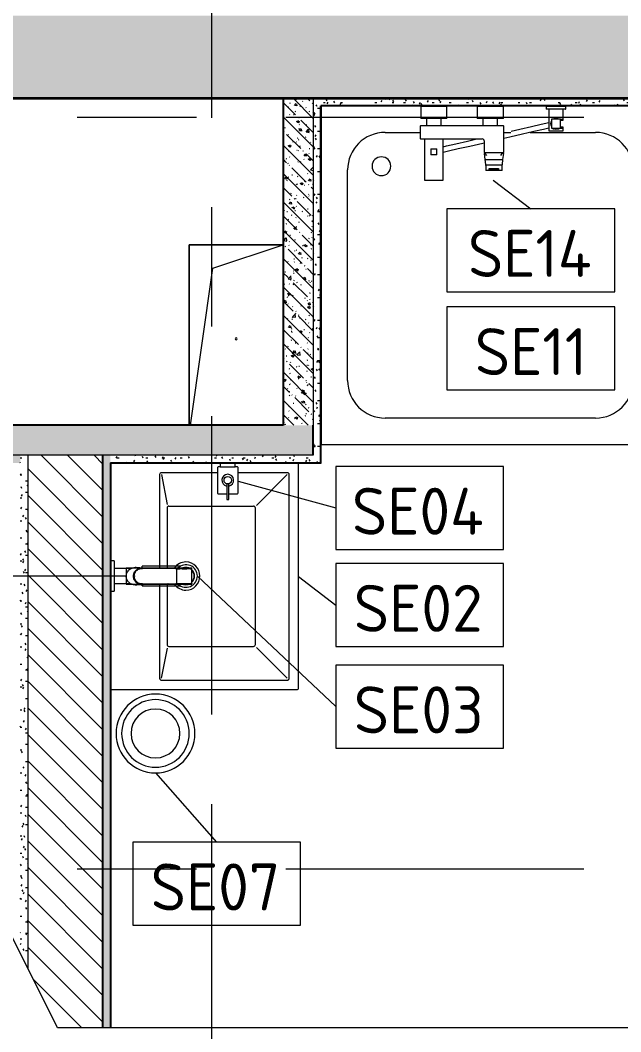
# Model space of a CAD drawing. Header units: millimetres. Extents: x 11693 to 241752, y -8553 to 29926.
# Drawn here: x 222242 to 223841, y 14566 to 17257 of the extents above; entities that cross this region are included whole.
import ezdxf

# ---------------------------------------------------------------- set-up
doc = ezdxf.new("R2010")
doc.units = ezdxf.units.MM
doc.linetypes.add('Осевая', pattern=[1587.5, 317.5, -238.125, 793.75, -238.125])
for name, color, linetype, lineweight, true_color in [('0-1', 7, 'Continuous', 9, 0x4994b4), ('A-GENM-1', 7, 'Continuous', 9, 0x4994b4), ('A-WALL-1', 7, 'Continuous', 25, 0x3c3c3c), ('A-WALL-3', 7, 'Continuous', 35, 0x3c3c3c), ('A-WALL-FNSH-1', 7, 'Continuous', 15, 0x3c3c3c), ('P-SANR-FIXT-1', 7, 'Continuous', 15, 0x4994b4)]:
    doc.layers.add(name, color=color, linetype=linetype, lineweight=lineweight, true_color=true_color)
for name, color, linetype, lineweight in [('A-DETL-GENF', 7, 'Continuous', 9), ('A-GENM', 7, 'Continuous', 9), ('A-WALL-2', 7, 'Continuous', 9), ('I-WALL', 7, 'Continuous', 9), ('P-SANR-FIXT-IDEN', 7, 'Continuous', 9), ('Оси', 7, 'Continuous', 9), ('Оси-2', 7, 'Осевая', 9)]:
    doc.layers.add(name, color=color, linetype=linetype, lineweight=lineweight)
doc.styles.add('GOST Common_1', font='GOST_Common.ttf', dxfattribs={"height": 125})
pattern_1 = [(135, (133392.07, 0), (-37.717076, -37.717076), [53.34, -8.89, 1.778, -8.89]), (135, (133392.07, 37.694), (-37.717076, -37.717076), []), (50, (133392.07, 0), (63.763904, -5.57885), [6.667, -73.342]), (355, (133392.07, 0), (-12.334876, 66.869514), [5.334, -58.674]), (100.451, (133397.385, -0.465), (51.43036, 61.29098), [5.667, -62.332]), (46.184, (133392.07, 17.78), (94.87722, -14.714836), [10.001, -110.014]), (96.636, (133399.98, 16.55), (83.091155, 86.599305), [8.5, -93.497]), (351.184, (133392.07, 17.78), (83.09204, 86.59928), [8.001, -88.011]), (21, (133400.96, 13.335), (53.064487, -35.792726), [6.667, -73.342]), (326, (133400.96, 13.335), (21.63066, 64.46546), [5.334, -58.674]), (71.451, (133405.38, 10.35), (74.69646, 28.672367), [5.667, -62.332]), (37.5, (133392.07, 0), (1.080413, 29.594271), [1.676, -56.286, 1.676, -57.887, -58.896]), (37.5, (133392.07, 0), (1.080413, 29.594271), [-117.526, 1.676, -57.22]), (7.5, (133392.07, 0), (23.386368, 35.063507), [1.676, -32.283, 1.676, -54.953, -22.447]), (7.5, (133392.07, 0), (23.386368, 35.063507), [-90.589, 1.676, -20.771]), (327.5, (133372.246, 0), (47.456567, -2.0054684), [1.676, -20.549, 1.676, -67.666, -92.011]), (327.5, (133372.246, 0), (47.456567, -2.0054684), [-91.567, 1.676, -90.335]), (317.5, (133363.356, 0), (51.844948, 8.89904), [1.676, -27.216, 1.676, -44.374, -65.341]), (317.5, (133363.356, 0), (51.844948, 8.89904), [-74.943, 1.676, -63.665])]
pattern_2 = [(0, (133392.07, 0), (60.96, 15.24), [5.029, -40.691, 5.029, -40.691, -243.84]), (0, (133392.07, 0), (60.96, 15.24), [-91.44, 5.029, -86.411, 5.029, -40.691, -106.68]), (0, (133392.07, 0), (60.96, 15.24), [-228.6, 5.029, -25.451, 5.029, -71.171]), (120, (133414.93, 7.62), (-43.6782272, 45.1729086), [5.029, -40.691, 5.029, -40.691, -243.84]), (120, (133414.93, 7.62), (-43.6782272, 45.1729086), [-91.44, 5.029, -86.411, 5.029, -40.691, -106.68]), (120, (133414.93, 7.62), (-43.6782272, 45.1729086), [-228.6, 5.029, -25.451, 5.029, -71.171]), (240, (133422.55, 38.1), (-17.2817728, -60.4129086), [5.029, -40.691, 5.029, -40.691, -243.84]), (240, (133422.55, 38.1), (-17.2817728, -60.4129086), [-91.44, 5.029, -86.411, 5.029, -40.691, -106.68]), (240, (133422.55, 38.1), (-17.2817728, -60.4129086), [-228.6, 5.029, -25.451, 5.029, -71.171])]

# ---------------------------------------------------------------- blocks, each defined once
blk = doc.blocks.new('SND_Aquanet_Душевой поддон_HX108_Квадратный_С опорами_Сантехкомплект__$ - 900х900-V296-Фрагмент 2_7')
at = {"layer": 'P-SANR-FIXT-1'}
for p, q in [((450, 450), (-450, 450)), ((-450, 450), (-450, -450)), ((450, -450), (450, 450)), ((-280, 380), (-186.6, 380)), ((35.4, 380), (54.5, 380)), ((105.6, 380), (280, 380)), ((-380, -280), (-380, 280)), ((380, 280), (380, -280)), ((280, -380), (-280, -380)), ((-450, -450), (450, -450))]:
    blk.add_line(p, q, dxfattribs=at)
for centre, radius, start, end in [((-280, 280), 100, 90, 180), ((280, 280), 100, 0, 90), ((-290, 290), 25, 90, 270), ((-290, 290), 25, 270, 90), ((-280, -280), 100, 180, 270), ((280, -280), 100, 270, 0)]:
    blk.add_arc(centre, radius, start, end, dxfattribs=at)
blk = doc.blocks.new('GM_Отверстие прямоугольное _в плите_ - Отверстие-V298-Фрагмент 2_7')
at = {"layer": 'A-GENM'}
for p, q in [((-125, -230), (-125, 250)), ((-125, 250), (125, 250)), ((125, 250), (-125, 250)), ((-125, 250), (-125, -230)), ((-62.5, 187.5), (125, 250)), ((-122.1, -230), (-62.5, 187.5))]:
    blk.add_line(p, q, dxfattribs=at)
for start, end in [(360, 180), (180, 360)]:
    blk.add_arc((0, 0), 2.5, start, end, dxfattribs=at)
blk = doc.blocks.new('мусорная корзина - Round_ Metal-30590745-Фрагмент 2_7')
at = {"layer": 'P-SANR-FIXT-1'}
for radius, start, end in [(105, 0, 180), (90, 360, 180), (65, 0, 180), (105, 180, 360), (90, 180, 360), (65, 180, 360)]:
    blk.add_arc((0, 0), radius, start, end, dxfattribs=at)
blk = doc.blocks.new('сифон - Для раковины-V302-Фрагмент 2_7')
at = {"layer": 'P-SANR-FIXT-1'}
for p, q in [((200, 40), (191.1, 40)), ((191.1, -40), (191.1, 40)), ((200, 40), (200, -40)), ((116.7, 26), (15, 26)), ((116.7, 26), (116.7, 22.5)), ((127.1, 20), (126.2, 20)), ((191.1, 20), (147.8, 20)), ((15, -26), (116.7, -26)), ((116.7, -21.3), (116.7, -26)), ((122.2, -20), (122.9, -20)), ((145.8, -20), (191.1, -20)), ((191.1, -40), (200, -40))]:
    blk.add_line(p, q, dxfattribs=at)
for radius, start, end in [(30, 46.0777, 180), (30, 180, 316.8879), (22.5, 134.338, 180), (22.5, 180, 225.6913), (21.5, 136.6301, 180), (21.5, 180, 223.4006), (22.5, 100.3246, 111.0164), (21.5, 101.7897, 108), (21.5, 81.6166, 90.6528), (21.5, 72, 75.9978), (22.5, 67.2152, 71.5917), (30, 42.9598, 45), (22.5, 244.2771, 292.5042), (21.5, 247.6878, 288), (21.5, 289.2478, 293.8296), (22.5, 293.3521, 297.2506), (30, 317.2925, 319.7584)]:
    blk.add_arc((0, 0), radius, start, end, dxfattribs=at)
blk = doc.blocks.new('раковина - 400 x 500mm-V303-Фрагмент 2_7')
at = {"layer": 'P-SANR-FIXT-1'}
for p, q in [((347.5, 0), (-244.5, 0)), ((-249.5, -5), (-249.5, -495)), ((352.5, -291.5), (352.5, -5)), ((30.8, -130), (-219.5, -130)), ((322.5, -130), (73.2, -130)), ((-224.5, -135), (-224.5, -470)), ((-219.5, -135), (-139.5, -151)), ((-134.5, -155), (-134.5, -380)), ((-126, -150), (-129.5, -150)), ((30.9, -150), (-126, -150)), ((233.5, -150), (73.1, -150)), ((238.5, -155), (238.5, -380)), ((322.5, -135), (242.8, -150.5)), ((327.5, -284), (327.5, -135)), ((327.5, -470), (327.5, -339)), ((352.5, -495), (352.5, -331.5)), ((-219.5, -470), (-137.6, -388.1)), ((-129.5, -385), (233.5, -385)), ((322.5, -470), (240.2, -387.7)), ((-219.5, -475), (322.5, -475)), ((-244.5, -500), (347.5, -500))]:
    blk.add_line(p, q, dxfattribs=at)
for centre, radius, start, end in [((-244.5, -5), 5, 90, 180), ((347.5, -5), 5, 0, 90), ((-219.5, -135), 5, 90, 180), ((322.5, -135), 5, 0, 90), ((-129.5, -155), 5, 90, 180), ((233.5, -155), 5, 0, 90), ((52.6, -199.9), 37.5, 127.1031, 180), ((52.6, -199.9), 37.5, 125.7287, 126.8694), ((52.6, -199.9), 37.5, 55.0834, 56.2324), ((52.6, -199.9), 37.5, 360, 54.8587), ((52.6, -199.9), 37.5, 180, 360), ((52.6, -199.9), 23, 169.5569, 180), ((52.6, -199.9), 23, 180, 190.8411), ((52.6, -199.9), 23, 161.666, 168.2762), ((52.6, -199.9), 23, 191.9582, 195.6491), ((52.6, -199.9), 23, 196.0832, 198.7055), ((52.6, -199.9), 23, 18.5024, 24.6431), ((52.6, -199.9), 23, 337.0288, 341.1277), ((52.6, -199.9), 23, 341.495, 360), ((52.6, -199.9), 23, 360, 17.2217), ((52.6, -199.9), 23, 225, 315), ((-129.5, -380), 5, 180, 270), ((233.5, -380), 5, 270, 360), ((-219.5, -470), 5, 180, 270), ((322.5, -470), 5, 270, 0), ((-244.5, -495), 5, 180, 270), ((347.5, -495), 5, 270, 0)]:
    blk.add_arc(centre, radius, start, end, dxfattribs=at)
blk = doc.blocks.new('смеситель для раковины - Default-V304-Фрагмент 2_7')
at = {"layer": '0-1'}
for p, q in [((19.7, 151.6), (-19.8, 151.6)), ((-20.3, 110), (-20.4, 97.4)), ((19.8, 111.8), (-19.8, 111.8)), ((20.4, 97.4), (20.3, 110)), ((-22.8, 3), (-21.8, 15.6)), ((-18.9, 7.6), (-19.6, 9.7)), ((21.8, 15.6), (22.8, 3))]:
    blk.add_line(p, q, dxfattribs=at)
at = {"layer": '0-1', "flags": 128}
for points in [[(-20.7, 150.6), (-20.7, 150.2), (-20.7, 149.2), (-20.7, 148.3), (-20.7, 146.9), (-20.7, 145.4), (-20.8, 134.7), (-21.1, 63.6), (-21.1, 93.2)], [(19.7, 151.6), (20, 151.6), (20.2, 151.6), (20.5, 151.4), (20.6, 151.2), (20.7, 151.1), (20.8, 150.9), (20.8, 150.6)], [(21, 17), (21.2, 25.7), (21, 77.4), (21, 111.4)], [(-21.8, 15.6), (-21.6, 25.5), (-21.4, 39.3), (-21.2, 64), (-21.1, 88)], [(-21.1, 22.2), (-21.1, 24.2), (-21.1, 63.3), (-21.1, 93.2)], [(-20, 10.8), (-20.8, 13.2), (-20.9, 15.4)], [(12.1, -0.1), (16.4, 3.8), (19.5, 8.8), (21, 14.5), (21, 16)]]:
    blk.add_lwpolyline(points, dxfattribs=at)
at = {"layer": 'P-SANR-FIXT-1'}
for p, q in [((21, 151.6), (-21, 151.6)), ((-21, 151.6), (-21, -23)), ((-19.7, 144), (-19.8, 111.8)), ((19.8, 111.8), (19.7, 144)), ((19.9, 143.1), (19.9, 140.7)), ((19.9, 136.7), (19.9, 133.6)), ((21, -23), (21, 151.6)), ((19.9, 131), (20, 126.2)), ((20, 115.7), (20, 113.5)), ((20, 111.3), (20, 108.9)), ((-22.9, 0.3), (-22.9, 0.9)), ((22.5, 5), (22.9, 0.9)), ((22.9, 0.9), (22.9, 0.3)), ((-21, -23), (21, -23))]:
    blk.add_line(p, q, dxfattribs=at)
at = {"layer": 'P-SANR-FIXT-1', "flags": 128}
for points in [[(-21.1, 16.9), (-21.1, 42.2), (-21, 67.6), (-20.8, 118.3), (-20.7, 143.7), (-20.7, 149.4), (-20.8, 150.2), (-20.9, 145.3), (-20.9, 138.9), (-21.1, 88.1)], [(-19.9, 125.8), (-19.9, 133.8), (-19.9, 138.3)], [(21.1, 88.1), (20.9, 138.9), (20.9, 145.3), (20.8, 150.2), (20.7, 149.4), (20.7, 143.7), (20.8, 118.3), (21, 67.6), (21.1, 42.2), (21.1, 16.9)], [(-20, 109.4), (-20, 111), (-20, 119.8)], [(20, 123.6), (20, 119.9), (20, 117.9)], [(-15.9, 4.1), (-13.1, 1.6), (-12.1, 0.9)], [(12.1, 0.9), (13.1, 1.6), (15.9, 4.1)], [(22.9, 0.9), (22.7, 3.2), (22.5, 5.6), (22.3, 7.9), (22.1, 10.8), (21.8, 15.2)], [(-9.8, -0.4), (-6.1, -1.8), (-5.1, -2)], [(-2.7, -2.4), (-2.1, -2.5), (2.1, -2.5), (2.7, -2.4)], [(0.6, -3.9), (0.3, -3.9), (0.1, -3.9), (-0.1, -3.9), (-0.3, -3.9), (-0.6, -3.9)], [(5.1, -2), (6.1, -1.8), (9.8, -0.4)]]:
    blk.add_lwpolyline(points, dxfattribs=at)
at = {"layer": 'P-SANR-FIXT-1'}
for centre, major_axis, ratio, start_param, end_param in [((-19.8, 109.7), (-0.5, 0.002), 0.095846, 0.794229, 1.571164), ((19.8, 109.7), (0.5, 0.002), 0.095848, 4.711795, 5.488843), ((0, 17.2), (20.8, 0), 0.98634, 3.038054, 3.090126), ((0, 17.2), (20.8, 0), 0.98634, 3.29536, 3.441377), ((0, 17.2), (20.8, 0), 0.98634, 5.983401, 6.129418), ((0, 17.2), (20.8, 0), 0.98634, 0.051466, 0.103539), ((0, 17.2), (20.8, 0), 0.98634, 4.268583, 4.510817), ((0, 16.7), (20.7, 0), 0.98634, 4.394717, 4.39823), ((0, 17.2), (18.5, 0), 0.986286, 4.671144, 4.744553), ((0, 17.2), (20.8, 0), 0.98634, 4.913948, 5.156189), ((0, 16.7), (20.8, 0), 0.98634, 5.026548, 5.030061)]:
    blk.add_ellipse(centre, major_axis=major_axis, ratio=ratio, start_param=start_param, end_param=end_param, dxfattribs=at)
for points, knots in [([(-19.9, 147.4), (-19.9, 148), (-19.8, 149.3), (-19.8, 150.7), (-19.8, 151.5), (-19.8, 151.6), (-19.8, 151.6)], [0.1, 0.1, 0.1, 0.1, 0.2, 0.3, 0.4, 0.4725859, 0.4725859, 0.4725859, 0.4725859]), ([(-19.8, 151.6), (-19.7, 151.6), (-19.7, 151.6), (-19.7, 151.2), (-19.7, 150), (-19.7, 148.3), (-19.7, 146.2), (-19.7, 144.8), (-19.7, 144)], [0.4728347, 0.4728347, 0.4728347, 0.4728347, 0.5, 0.6, 0.7, 0.8, 0.9, 1, 1, 1, 1]), ([(19.7, 144), (19.7, 144.8), (19.7, 146.2), (19.7, 148.3), (19.7, 150), (19.7, 151.2), (19.7, 151.6), (19.7, 151.6), (19.7, 151.6)], [0, 0, 0, 0, 0.1, 0.2, 0.3, 0.4, 0.5, 0.5274121, 0.5274121, 0.5274121, 0.5274121]), ([(19.7, 151.6), (19.8, 151.6), (19.8, 151.5), (19.8, 150.7), (19.8, 149.3), (19.9, 148), (19.9, 147.4)], [0.5275209, 0.5275209, 0.5275209, 0.5275209, 0.6, 0.7, 0.8, 0.9, 0.9, 0.9, 0.9]), ([(-19.8, 111.8), (-19.8, 111.8), (-19.8, 111.7), (-19.8, 110.9), (-19.8, 110.1), (-19.8, 109.7)], [0.4695548, 0.4695548, 0.4695548, 0.4695548, 0.6, 0.8, 1, 1, 1, 1]), ([(19.8, 109.7), (19.8, 110.1), (19.8, 110.9), (19.8, 111.7), (19.8, 111.8), (19.8, 111.8)], [0, 0, 0, 0, 0.2, 0.4, 0.5304748, 0.5304748, 0.5304748, 0.5304748]), ([(-21.1, 88.1), (-21.1, 85.7), (-21.1, 82.2), (-21.1, 77.5), (-21.2, 73.9), (-21.2, 70.4), (-21.2, 66.8), (-21.2, 63.9), (-21.2, 61.5), (-21.2, 59.8), (-21.2, 58), (-21.2, 55.7), (-21.3, 52.8), (-21.3, 49.3), (-21.3, 46), (-21.3, 42.6), (-21.4, 39.4), (-21.4, 36.2), (-21.5, 32.2), (-21.5, 27.5), (-21.7, 20.9), (-21.8, 17.2), (-21.8, 15.2)], [0, 0, 0, 0, 0.083333, 0.125, 0.166667, 0.208333, 0.25, 0.291667, 0.3125, 0.333333, 0.354167, 0.375, 0.416667, 0.458333, 0.5, 0.541667, 0.583333, 0.625, 0.666667, 0.75, 0.833333, 1, 1, 1, 1]), ([(-20.4, 97.4), (-20.4, 91.1), (-20.5, 81.8), (-20.6, 69.7), (-20.6, 60), (-20.7, 52.6), (-20.8, 47.4), (-20.8, 45.2), (-20.8, 43.5), (-20.9, 41.8), (-20.9, 39.8), (-20.9, 37.7), (-20.9, 36.2), (-20.9, 35.4), (-21, 34.1), (-21, 32.6), (-21, 31), (-21, 29.7), (-21, 28.6), (-21, 27.7), (-21, 26.8), (-21.1, 25.6), (-21.1, 22.9), (-21.1, 20.4), (-21.1, 18.4)], [0, 0, 0, 0, 0.222222, 0.333333, 0.444444, 0.583333, 0.618056, 0.652778, 0.670139, 0.6875, 0.722222, 0.756944, 0.774306, 0.782986, 0.791667, 0.826389, 0.84375, 0.861111, 0.878472, 0.887153, 0.895833, 0.913194, 0.930556, 1, 1, 1, 1]), ([(21.1, 18.4), (21.1, 19.2), (21.1, 20.8), (21.1, 23.1), (21.1, 25), (21.1, 26.5), (21, 27.6), (21, 28.6), (21, 30), (21, 31.7), (21, 33.4), (21, 34.6), (20.9, 35.2), (20.9, 35.7), (20.9, 36.3), (20.9, 36.9), (20.9, 38.1), (20.9, 39.8), (20.9, 41.4), (20.8, 42.8), (20.8, 44.1), (20.8, 45.8), (20.8, 48.6), (20.7, 53.5), (20.6, 60.7), (20.6, 68.9), (20.5, 76.5), (20.5, 85.7), (20.4, 92.7), (20.4, 97.4)], [0, 0, 0, 0, 0.027778, 0.055556, 0.083333, 0.097222, 0.111111, 0.125, 0.138889, 0.166667, 0.194444, 0.208333, 0.215278, 0.222222, 0.229167, 0.236111, 0.25, 0.277778, 0.305556, 0.319444, 0.333333, 0.361111, 0.388889, 0.444444, 0.555556, 0.666667, 0.75, 0.833333, 1, 1, 1, 1]), ([(20.4, 88.2), (20.4, 88.1), (20.5, 88), (20.6, 87.8), (20.7, 87.5), (20.7, 87.4), (20.7, 87.3)], [0.19375, 0.19375, 0.19375, 0.19375, 0.25, 0.3, 0.35, 0.4, 0.4, 0.4, 0.4]), ([(21.6, 25.4), (21.6, 26.5), (21.5, 28.2), (21.5, 30.6), (21.5, 32.4), (21.4, 34.1), (21.4, 35.8), (21.4, 37.3), (21.4, 38.7), (21.4, 39.8), (21.4, 41), (21.3, 42.6), (21.3, 44.7), (21.3, 47.5), (21.3, 50.9), (21.2, 55.1), (21.2, 60), (21.2, 65.1), (21.2, 69.9), (21.2, 74.5), (21.1, 80.6), (21.1, 85.1), (21.1, 88.1)], [0.2857143, 0.2857143, 0.2857143, 0.2857143, 0.3571429, 0.3928571, 0.4285714, 0.4642857, 0.5, 0.5357143, 0.5535714, 0.5714286, 0.5892857, 0.6071429, 0.6428571, 0.6785714, 0.7142857, 0.75, 0.7857143, 0.8214286, 0.8571429, 0.8928571, 0.9285714, 1, 1, 1, 1]), ([(-21.8, 15.2), (-21.9, 13.9), (-22, 12.1), (-22.1, 10.1), (-22.2, 8.7), (-22.3, 7.5), (-22.4, 6.6), (-22.5, 5.7), (-22.6, 4.8), (-22.7, 3.8), (-22.8, 2.5), (-22.9, 1.5), (-22.9, 0.9)], [0, 0, 0, 0, 0.166667, 0.25, 0.333333, 0.416667, 0.5, 0.583333, 0.666667, 0.75, 0.833333, 1, 1, 1, 1]), ([(22.9, 0.3), (22.9, -2.5), (22.3, -6.4), (20, -11.4), (17.7, -14.7), (14.9, -17.6), (11.6, -20), (7.9, -21.7), (4.5, -22.6), (1.5, -23), (-1.9, -23), (-6, -22.4), (-10, -20.8), (-12.8, -19.1), (-14.8, -17.5), (-16.7, -15.8), (-18.8, -13.3), (-21.9, -8.1), (-22.9, -3.2), (-22.9, 0.3)], [0, 0, 0, 0, 0.111111, 0.166667, 0.222222, 0.277778, 0.333333, 0.388889, 0.444444, 0.479167, 0.513889, 0.583333, 0.652778, 0.6875, 0.722222, 0.756944, 0.791667, 0.861111, 1, 1, 1, 1]), ([(-16.4, 3.7), (-16.6, 4.1), (-17.6, 5.3), (-18.7, 7.1), (-19.6, 9), (-20.1, 10.6), (-20.6, 12.1), (-21, 14.3), (-21.1, 15.9), (-21.1, 16.9)], [0.5566569, 0.5566569, 0.5566569, 0.5566569, 0.6, 0.7, 0.75, 0.8, 0.85, 0.9, 1, 1, 1, 1]), ([(-21.1, 16.4), (-21.1, 14.3), (-20.4, 11.1), (-18.7, 7.6), (-17.5, 5.8), (-16.4, 4.5), (-15.2, 3.2), (-13.9, 2.1), (-12.5, 1), (-10.9, 0.1), (-9.2, -0.7), (-6.9, -1.7), (-3.8, -2.5), (0, -2.8), (3.8, -2.5), (6.9, -1.7), (9, -0.9), (10.1, -0.3), (10.9, 0.1), (11.7, 0.5), (12.7, 1.2), (13.9, 2), (15, 3), (15.8, 3.8), (16.4, 4.5), (17, 5.2), (17.7, 6.2), (18.6, 7.6), (19.3, 9), (19.7, 9.9), (19.9, 10.5), (20, 10.9), (20.2, 11.2), (20.3, 11.7), (20.6, 12.6), (20.8, 13.8), (21, 15.1), (21.1, 16), (21.1, 16.4)], [0, 0, 0, 0, 0.111111, 0.166667, 0.194444, 0.222222, 0.25, 0.277778, 0.305556, 0.333333, 0.361111, 0.388889, 0.444444, 0.5, 0.555556, 0.611111, 0.638889, 0.652778, 0.666667, 0.680556, 0.694444, 0.722222, 0.75, 0.763889, 0.777778, 0.791667, 0.805556, 0.833333, 0.861111, 0.875, 0.881944, 0.888889, 0.895833, 0.902778, 0.916667, 0.944444, 0.972222, 1, 1, 1, 1]), ([(-20.8, 14.6), (-20.7, 14.1), (-20.6, 12.9), (-20.2, 11.6), (-20, 10.9)], [0, 0, 0, 0, 0.4, 1, 1, 1, 1]), ([(-18.3, 9.9), (-18.8, 10.8), (-20.1, 14), (-20.7, 17.5), (-20.7, 19.9)], [-0.157337, -0.157337, -0.157337, -0.157337, -0.1111111, 0, 0, 0, 0]), ([(-19.3, 9.3), (-19.1, 8.7), (-18.5, 7.4), (-17.6, 6.2), (-17.1, 5.5)], [0.2222222, 0.2222222, 0.2222222, 0.2222222, 0.4444444, 0.7777778, 0.7777778, 0.7777778, 0.7777778]), ([(-13.9, 4), (-14.7, 4.7), (-15.8, 6), (-16.9, 7.4), (-17.2, 8)], [-0.26859689, -0.26859689, -0.26859689, -0.26859689, -0.22222222, -0.18982564, -0.18982564, -0.18982564, -0.18982564]), ([(-10, -1.5), (-10.9, -1), (-12.8, 0.2), (-14.5, 1.7), (-15.3, 2.6), (-15.4, 2.7)], [0.3, 0.3, 0.3, 0.3, 0.4, 0.5, 0.5124698, 0.5124698, 0.5124698, 0.5124698]), ([(-7.8, 0), (-8.7, 0.4), (-10.3, 1.2), (-11.7, 2.2), (-12.3, 2.7)], [-0.37982072, -0.37982072, -0.37982072, -0.37982072, -0.33333333, -0.30027801, -0.30027801, -0.30027801, -0.30027801]), ([(17.3, 8), (16.9, 7.4), (15, 4.8), (10.7, 1.1), (3.8, -1.6), (-2, -1.6), (-5.1, -0.9), (-5.8, -0.7)], [-0.8101744, -0.8101744, -0.8101744, -0.8101744, -0.7777778, -0.6666667, -0.5555556, -0.4444444, -0.4109505, -0.4109505, -0.4109505, -0.4109505]), ([(17.1, 5.5), (17.5, 6), (18.6, 7.6), (19.5, 9.4), (19.9, 10.7)], [0.2222222, 0.2222222, 0.2222222, 0.2222222, 0.4444444, 0.9768048, 0.9768048, 0.9768048, 0.9768048]), ([(20.9, 14), (20.9, 13.9), (20.7, 12.8), (20.2, 10.6), (19, 7.6), (17.8, 5.7), (17.2, 4.8)], [0.0919533, 0.0919533, 0.0919533, 0.0919533, 0.1, 0.2, 0.3, 0.4, 0.4, 0.4, 0.4]), ([(20.7, 19.9), (20.7, 17.5), (20.1, 14), (18.8, 10.8), (18.3, 9.9)], [-1, -1, -1, -1, -0.8888889, -0.8424724, -0.8424724, -0.8424724, -0.8424724]), ([(20.2, 11.7), (20.3, 12), (20.6, 12.9), (20.7, 13.9), (20.8, 14.6)], [0.2222222, 0.2222222, 0.2222222, 0.2222222, 0.4444444, 1, 1, 1, 1]), ([(21.8, 15.2), (21.8, 16.4), (21.7, 19.4), (21.6, 23.1), (21.6, 25.2)], [0, 0, 0, 0, 0.1428571, 0.2796179, 0.2796179, 0.2796179, 0.2796179]), ([(-0.6, -3.9), (-0.6, -3.9), (-0.6, -3.7), (-0.6, -3.5), (-0.6, -3.3), (-0.6, -3.2)], [0, 0, 0, 0, 0.3636364, 0.5454545, 0.7272727, 0.7272727, 0.7272727, 0.7272727]), ([(0.6, -3.9), (0.6, -3.9), (0.6, -3.7), (0.6, -3.5), (0.6, -3.3), (0.6, -3.2)], [0, 0, 0, 0, 0.3636364, 0.5454545, 0.7272727, 0.7272727, 0.7272727, 0.7272727])]:
    blk.add_open_spline(points, degree=3, knots=knots, dxfattribs=at)
for points in [[(-19.8, 111.8), (-19.8, 111.8), (-19.8, 111.8), (-19.8, 111.8)], [(-19.8, 110), (-19.8, 110.3), (-19.8, 110.6), (-19.8, 110.9)], [(19.8, 111.8), (19.8, 111.8), (19.8, 111.8), (19.8, 111.8)], [(19.8, 110.9), (19.8, 110.6), (19.8, 110.3), (19.8, 110)], [(-20.5, 88.2), (-20.6, 88.2), (-20.7, 88.2), (-20.8, 88.2)], [(-22.9, 0.9), (-22.9, 2.2), (-22.8, 3.6), (-22.6, 4.9)], [(17.2, 4.8), (15.9, 3.1), (12.9, 0), (9, -2), (7, -2.8)], [(-7, -2.8), (-7.8, -2.5), (-8.7, -2.1), (-9.5, -1.7)], [(-0.6, -3.9), (-1.6, -3.9), (-3.8, -3.7), (-5.9, -3.1), (-7, -2.8)], [(2.5, -3.8), (1.8, -3.9), (1.2, -3.9), (0.6, -3.9)], [(7, -2.8), (5.8, -3.1), (4.7, -3.4), (3.5, -3.6)]]:
    blk.add_open_spline(points, degree=3, dxfattribs=at)
blk = doc.blocks.new('TOY_Диспансер мыло - Дозатор Elegance new 11654 019001 хром-30642362-Фрагмент 2_7')
at = {"layer": 'A-GENM-1'}
for p, q in [((122.2, 81.7), (99.5, 81.7)), ((122.2, 81.7), (102.9, 81.7)), ((127.9, 96.6), (122.2, 96.6)), ((122.2, 96.6), (122.2, 81.7)), ((122.2, 82.7), (122.2, 55.3)), ((127.9, 81.7), (127.9, 96.6)), ((127.9, 55.3), (127.9, 82.7)), ((146.9, 81.7), (127.9, 81.7)), ((150.5, 81.7), (127.9, 81.7)), ((97.5, 79.7), (97.5, 12)), ((152.5, 12), (152.5, 79.7)), ((99.5, 10), (105, 10)), ((145, 10), (105, 10)), ((105, 10), (105, 0.5)), ((105, 0.5), (145, 0.5)), ((145, 0.5), (145, 10)), ((145, 10), (150.5, 10))]:
    blk.add_line(p, q, dxfattribs=at)
blk.add_circle((125, 45.7), 10, dxfattribs=at)
for centre, radius, start, end in [((99.5, 79.7), 2, 90, 180), ((150.5, 79.7), 2, 360, 90), ((125, 45.7), 15.7, 100.4353, 79.365), ((99.5, 12), 2, 180, 270), ((150.5, 12), 2, 270, 360)]:
    blk.add_arc(centre, radius, start, end, dxfattribs=at)
blk = doc.blocks.new('Смеситель для ванны с душевым гарнитуром - Смеситель для ванны с душевым гарнитуром-V305-Фрагмент 2_7')
at = {"layer": 'P-SANR-FIXT-1'}
for p, q in [((89916, 17029), (89986, 17029)), ((89916, 17029), (89916, 16996)), ((89916, 17029), (89986, 17029)), ((89916, 17029), (89916, 16996)), ((89986, 16996), (89986, 17029)), ((89986, 16996), (89986, 17029)), ((90066, 17029), (90136, 17029)), ((90066, 17029), (90066, 16996)), ((90066, 17029), (90136, 17029)), ((90066, 17029), (90066, 16996)), ((90136, 16996), (90136, 17029)), ((90136, 16996), (90136, 17029)), ((90250, 17029), (90250, 17021)), ((90250.2, 17029), (90250, 17029)), ((90250, 17029), (90251.6, 17029)), ((90251.6, 17021), (90250, 17021)), ((90250, 17021), (90250.2, 17021)), ((90251.6, 17029), (90300.4, 17029)), ((90300.4, 17021), (90251.6, 17021)), ((90256.8, 17021), (90256.8, 16963)), ((90295.3, 16993.7), (90295.3, 17021)), ((90300.4, 17029), (90302, 17029)), ((90302, 17021), (90300.4, 17021)), ((90302, 17029), (90301.8, 17029)), ((90301.8, 17021), (90302, 17021)), ((90302, 17021), (90302, 17029)), ((89986, 16996), (89916, 16996)), ((89986, 16996), (89916, 16996)), ((89931.8, 16996), (89931.8, 16976.7)), ((89970.3, 16976.7), (89970.3, 16996)), ((90136, 16996), (90066, 16996)), ((90136, 16996), (90066, 16996)), ((90081.8, 16996), (90081.8, 16976.7)), ((90120.3, 16976.7), (90120.3, 16996)), ((90288, 16994.2), (90264, 16994.2)), ((90264, 16994.2), (90264, 16970.2)), ((90288, 16970.2), (90288, 16994.2)), ((90295.3, 16993.7), (90288, 16993.7)), ((90288, 16993.7), (90295.3, 16993.7)), ((90288, 16991.2), (90294.8, 16991.2)), ((90295.3, 16991.7), (90295.3, 16993.7)), ((89915, 16975.7), (89915, 16942.7)), ((89915, 16975.7), (89915, 16942.7)), ((90136, 16976.7), (89916, 16976.7)), ((90136, 16976.7), (89916, 16976.7)), ((90137, 16906.2), (90137, 16975.7)), ((90137, 16906.2), (90137, 16975.7)), ((90137, 16958.1), (90141.3, 16959.1)), ((90256.8, 16963), (90295.3, 16963)), ((90264, 16970.2), (90288, 16970.2)), ((90267.6, 16970.2), (90267.6, 16968.7)), ((90267.6, 16970.2), (90267.6, 16968.7)), ((90267.6, 16970.2), (90267.6, 16968.7)), ((90267.6, 16970.2), (90267.6, 16968.7)), ((90267.6, 16970.2), (90267.6, 16968.7)), ((90267.6, 16970.2), (90267.6, 16968.7)), ((90267.6, 16970.2), (90267.6, 16968.7)), ((90267.6, 16970.2), (90267.6, 16968.7)), ((90270.8, 16968.7), (90267.6, 16968.7)), ((90267.6, 16968.7), (90270.8, 16968.7)), ((90270.8, 16968.7), (90267.6, 16968.7)), ((90267.6, 16968.7), (90270.8, 16968.7)), ((90270.8, 16968.7), (90267.6, 16968.7)), ((90267.6, 16968.7), (90270.8, 16968.7)), ((90270.8, 16968.7), (90267.6, 16968.7)), ((90267.6, 16968.7), (90270.8, 16968.7)), ((90270.8, 16968.7), (90267.6, 16968.7)), ((90267.6, 16968.7), (90270.8, 16968.7)), ((90270.8, 16968.7), (90267.6, 16968.7)), ((90267.6, 16968.7), (90270.8, 16968.7)), ((90270.8, 16968.7), (90267.6, 16968.7)), ((90267.6, 16968.7), (90270.8, 16968.7)), ((90270.8, 16968.7), (90267.6, 16968.7)), ((90267.6, 16968.7), (90270.8, 16968.7)), ((90270.8, 16968.7), (90270.8, 16970.2)), ((90270.8, 16968.7), (90270.8, 16970.2)), ((90270.8, 16968.7), (90270.8, 16970.2)), ((90270.8, 16968.7), (90270.8, 16970.2)), ((90270.8, 16968.7), (90270.8, 16970.2)), ((90270.8, 16968.7), (90270.8, 16970.2)), ((90270.8, 16968.7), (90270.8, 16970.2)), ((90270.8, 16968.7), (90270.8, 16970.2)), ((90272.1, 16970.2), (90272.1, 16968.7)), ((90272.1, 16970.2), (90272.1, 16968.7)), ((90272.1, 16970.2), (90272.1, 16968.7)), ((90272.1, 16970.2), (90272.1, 16968.7)), ((90272.1, 16970.2), (90272.1, 16968.7)), ((90272.1, 16970.2), (90272.1, 16968.7)), ((90272.1, 16970.2), (90272.1, 16968.7)), ((90272.1, 16970.2), (90272.1, 16968.7)), ((90275.4, 16968.7), (90272.1, 16968.7)), ((90272.1, 16968.7), (90275.4, 16968.7)), ((90275.4, 16968.7), (90272.1, 16968.7)), ((90272.1, 16968.7), (90275.4, 16968.7)), ((90275.4, 16968.7), (90272.1, 16968.7)), ((90272.1, 16968.7), (90275.4, 16968.7)), ((90275.4, 16968.7), (90272.1, 16968.7)), ((90272.1, 16968.7), (90275.4, 16968.7)), ((90275.4, 16968.7), (90272.1, 16968.7)), ((90272.1, 16968.7), (90275.4, 16968.7)), ((90275.4, 16968.7), (90272.1, 16968.7)), ((90272.1, 16968.7), (90275.4, 16968.7)), ((90275.4, 16968.7), (90272.1, 16968.7)), ((90272.1, 16968.7), (90275.4, 16968.7)), ((90275.4, 16968.7), (90272.1, 16968.7)), ((90272.1, 16968.7), (90275.4, 16968.7)), ((90275.4, 16968.7), (90275.4, 16970.2)), ((90275.4, 16968.7), (90275.4, 16970.2)), ((90275.4, 16968.7), (90275.4, 16970.2)), ((90275.4, 16968.7), (90275.4, 16970.2)), ((90275.4, 16968.7), (90275.4, 16970.2)), ((90275.4, 16968.7), (90275.4, 16970.2)), ((90275.4, 16968.7), (90275.4, 16970.2)), ((90275.4, 16968.7), (90275.4, 16970.2)), ((90276.6, 16970.2), (90276.6, 16968.7)), ((90276.6, 16970.2), (90276.6, 16968.7)), ((90276.6, 16970.2), (90276.6, 16968.7)), ((90276.6, 16970.2), (90276.6, 16968.7)), ((90276.6, 16970.2), (90276.6, 16968.7)), ((90276.6, 16970.2), (90276.6, 16968.7)), ((90276.6, 16970.2), (90276.6, 16968.7)), ((90276.6, 16970.2), (90276.6, 16968.7)), ((90279.9, 16968.7), (90276.6, 16968.7)), ((90276.6, 16968.7), (90279.9, 16968.7)), ((90279.9, 16968.7), (90276.6, 16968.7)), ((90276.6, 16968.7), (90279.9, 16968.7)), ((90279.9, 16968.7), (90276.6, 16968.7)), ((90276.6, 16968.7), (90279.9, 16968.7)), ((90279.9, 16968.7), (90276.6, 16968.7)), ((90276.6, 16968.7), (90279.9, 16968.7)), ((90279.9, 16968.7), (90276.6, 16968.7)), ((90276.6, 16968.7), (90279.9, 16968.7)), ((90279.9, 16968.7), (90276.6, 16968.7)), ((90276.6, 16968.7), (90279.9, 16968.7)), ((90279.9, 16968.7), (90276.6, 16968.7)), ((90276.6, 16968.7), (90279.9, 16968.7)), ((90279.9, 16968.7), (90276.6, 16968.7)), ((90276.6, 16968.7), (90279.9, 16968.7)), ((90279.9, 16968.7), (90279.9, 16970.2)), ((90279.9, 16968.7), (90279.9, 16970.2)), ((90279.9, 16968.7), (90279.9, 16970.2)), ((90279.9, 16968.7), (90279.9, 16970.2)), ((90279.9, 16968.7), (90279.9, 16970.2)), ((90279.9, 16968.7), (90279.9, 16970.2)), ((90279.9, 16968.7), (90279.9, 16970.2)), ((90279.9, 16968.7), (90279.9, 16970.2)), ((90281.2, 16970.2), (90281.2, 16968.7)), ((90281.2, 16970.2), (90281.2, 16968.7)), ((90281.2, 16970.2), (90281.2, 16968.7)), ((90281.2, 16970.2), (90281.2, 16968.7)), ((90281.2, 16970.2), (90281.2, 16968.7)), ((90281.2, 16970.2), (90281.2, 16968.7)), ((90281.2, 16970.2), (90281.2, 16968.7)), ((90281.2, 16970.2), (90281.2, 16968.7)), ((90284.4, 16968.7), (90281.2, 16968.7)), ((90281.2, 16968.7), (90284.4, 16968.7)), ((90284.4, 16968.7), (90281.2, 16968.7)), ((90281.2, 16968.7), (90284.4, 16968.7)), ((90284.4, 16968.7), (90281.2, 16968.7)), ((90281.2, 16968.7), (90284.4, 16968.7)), ((90284.4, 16968.7), (90281.2, 16968.7)), ((90281.2, 16968.7), (90284.4, 16968.7)), ((90284.4, 16968.7), (90281.2, 16968.7)), ((90281.2, 16968.7), (90284.4, 16968.7)), ((90284.4, 16968.7), (90281.2, 16968.7)), ((90281.2, 16968.7), (90284.4, 16968.7)), ((90284.4, 16968.7), (90281.2, 16968.7)), ((90281.2, 16968.7), (90284.4, 16968.7)), ((90284.4, 16968.7), (90281.2, 16968.7)), ((90281.2, 16968.7), (90284.4, 16968.7)), ((90284.4, 16968.7), (90284.4, 16970.2)), ((90284.4, 16968.7), (90284.4, 16970.2)), ((90284.4, 16968.7), (90284.4, 16970.2)), ((90284.4, 16968.7), (90284.4, 16970.2)), ((90284.4, 16968.7), (90284.4, 16970.2)), ((90284.4, 16968.7), (90284.4, 16970.2)), ((90284.4, 16968.7), (90284.4, 16970.2)), ((90284.4, 16968.7), (90284.4, 16970.2)), ((90294.8, 16973.2), (90288, 16973.2)), ((90288, 16970.5), (90295.3, 16970.5)), ((90295.3, 16970.5), (90288, 16970.5)), ((90295.3, 16970.5), (90295.3, 16972.7)), ((90295.3, 16963), (90295.3, 16970.5)), ((89916, 16941.7), (90080, 16941.7)), ((89916, 16941.7), (90080, 16941.7)), ((89926, 16941.7), (89926, 16832.2)), ((89976, 16832.2), (89976, 16941.7)), ((90085, 16936.7), (90085, 16906.2)), ((90085, 16936.7), (90085, 16906.2)), ((89943, 16915.7), (89943, 16899.7)), ((89943.1, 16915.7), (89943, 16915.7)), ((89943, 16915.7), (89943.5, 16915.7)), ((89943.5, 16915.7), (89958.5, 16915.7)), ((89958.5, 16915.7), (89959, 16915.7)), ((89959, 16915.7), (89958.9, 16915.7)), ((89959, 16899.7), (89959, 16915.7)), ((90085.1, 16902.6), (90085.1, 16903.4)), ((90088, 16903.4), (90085.1, 16903.4)), ((90085.1, 16902.6), (90087, 16887)), ((90086, 16905.2), (90136, 16905.2)), ((90086, 16905.2), (90136, 16905.2)), ((90133.7, 16905.2), (90128.2, 16897.5)), ((90136.9, 16903.4), (90131.8, 16903.4)), ((90135, 16887), (90136.9, 16902.6)), ((90136.9, 16903.4), (90136.9, 16902.6)), ((89943.5, 16899.7), (89943, 16899.7)), ((89943, 16899.7), (89943.1, 16899.7)), ((89958.5, 16899.7), (89943.5, 16899.7)), ((89959, 16899.7), (89958.5, 16899.7)), ((89958.9, 16899.7), (89959, 16899.7)), ((90087, 16887), (90135, 16887)), ((90087, 16887), (90088.6, 16874.1)), ((90088.6, 16874.1), (90088.8, 16872.6)), ((90133.2, 16872.6), (90133.4, 16874.1)), ((90133.4, 16874.1), (90135, 16887)), ((90088.8, 16872.6), (90133.2, 16872.6)), ((90088.8, 16872.6), (90089, 16870.2)), ((90089, 16870.2), (90089, 16861.4)), ((90089, 16861.4), (90089.5, 16857.9)), ((90132.5, 16857.9), (90089.5, 16857.9)), ((90098.5, 16860.1), (90098.5, 16862.5)), ((90098.5, 16861.9), (90099.3, 16861.9)), ((90100.6, 16862.8), (90121.4, 16862.8)), ((90100.6, 16859.8), (90100.6, 16862.8)), ((90121.4, 16859.8), (90100.6, 16859.8)), ((90121.4, 16859.8), (90121.4, 16862.8)), ((90122.7, 16861.9), (90123.5, 16861.9)), ((90123.5, 16862.5), (90123.5, 16860.1)), ((90132.5, 16857.9), (90133, 16861.4)), ((90132.9, 16870.2), (90133.2, 16872.6)), ((90133, 16861.4), (90133, 16870.2)), ((89926.5, 16831.7), (89975.5, 16831.7))]:
    blk.add_line(p, q, dxfattribs=at)
at = {"layer": 'P-SANR-FIXT-1', "flags": 128}
for points in [[(90156.6, 16962.6), (90180.2, 16968), (90211.1, 16975), (90237, 16981), (90256.8, 16985.5)], [(90256.8, 16970.1), (90242.8, 16966.9), (90217.4, 16961.1), (90187, 16954.1), (90153, 16946.3), (90137, 16942.7)], [(89976, 16921.1), (89984.4, 16923.1), (90009.8, 16928.9), (90040.2, 16935.9), (90065.7, 16941.7)], [(90085, 16930.7), (90081.3, 16929.9), (90047, 16922), (90016.2, 16915), (89990.2, 16909), (89976, 16905.7)], [(90092, 16897.5), (90087.2, 16903.1), (90086.3, 16905.2)], [(90098.5, 16862.5), (90098.6, 16862.6), (90098.7, 16862.7), (90099, 16862.7), (90099.3, 16862.7), (90099.7, 16862.8), (90100.1, 16862.8), (90100.6, 16862.8)], [(90100.6, 16859.8), (90100.1, 16859.8), (90099.7, 16859.8), (90099.3, 16859.9), (90099, 16859.9), (90098.7, 16860), (90098.6, 16860)], [(90121.4, 16862.8), (90121.8, 16862.8), (90122.3, 16862.8), (90122.7, 16862.7), (90123, 16862.7), (90123.3, 16862.7), (90123.4, 16862.6), (90123.5, 16862.5)], [(90123.4, 16860), (90123.3, 16860), (90123, 16859.9), (90122.7, 16859.9), (90122.3, 16859.8), (90121.8, 16859.8), (90121.4, 16859.8)]]:
    blk.add_lwpolyline(points, dxfattribs=at)
at = {"layer": 'P-SANR-FIXT-1'}
for centre, radius, start, end in [((90276, 16982.2), 14.2, 148.2631, 211.8541), ((90276, 16982.2), 14.2, 148.2631, 211.8541), ((90276, 16982.2), 14.2, 58.1524, 121.7439), ((90276, 16982.2), 14.2, 58.1524, 121.7439), ((90294.8, 16991.7), 0.5, 270, 0), ((89916, 16975.7), 1, 90, 180), ((89916, 16975.7), 1, 90, 180), ((90136, 16975.7), 1, 0, 90), ((90136, 16975.7), 1, 0, 90), ((90276, 16982.2), 14.2, 238.3082, 302.0443), ((90276, 16982.2), 14.2, 238.3082, 302.0443), ((90294.8, 16972.7), 0.5, 0, 90), ((89916, 16942.7), 1, 180, 270), ((89916, 16942.7), 1, 180, 270), ((90080, 16936.7), 5, 0, 90), ((90080, 16936.7), 5, 0, 90), ((90086, 16906.2), 1, 180, 270), ((90086, 16906.2), 1, 180, 270), ((90136, 16906.2), 1, 270, 0), ((90136, 16906.2), 1, 270, 0), ((89926.5, 16832.2), 0.5, 180, 270), ((89975.5, 16832.2), 0.5, 270, 0)]:
    blk.add_arc(centre, radius, start, end, dxfattribs=at)
blk = doc.blocks.new('DET_L_Линия разрыва - М100-30911503-Фрагмент 2_7')
at = {"layer": 'A-DETL-GENF'}
for p, q in [((0, 0), (2765.4, 0)), ((2765.4, 0), (2915.4, -300))]:
    blk.add_line(p, q, dxfattribs=at)
blk = doc.blocks.new('М_сантехническая_рамка1 - В рамке-30590747-Фрагмент 2_7')
at = {"layer": 'P-SANR-FIXT-IDEN'}
for p, q in [((4.293, 2.24), (-4.639, 2.24)), ((-4.639, 2.24), (-4.639, -2.178)), ((4.293, -2.178), (4.293, 2.24)), ((-4.639, -2.178), (4.293, -2.178))]:
    blk.add_line(p, q, dxfattribs=at)

msp = doc.modelspace()

# ---------------------------------------------------------------- hatches: boundary and pattern name
at = {"layer": 'I-WALL'}
h = msp.add_hatch(dxfattribs=at)
h.set_pattern_fill('FP_4', color=256, style=0, pattern_type=2)
h.set_pattern_definition([(45, (133392.07, 0), (-28.51196, 28.51196), []), (45, (133420.583, 0), (-28.51196, 28.51196), [50.403, -10.081, 1.676, -8.404])])
h.paths.add_polyline_path([(225106.9, 17050), (225106.9, 17270), (219882.1, 17270), (219882.1, 17050), (224782.8, 17050)])
h = msp.add_hatch(dxfattribs=at)
h.set_pattern_fill('FP_6', color=256, style=0, pattern_type=2)
h.set_pattern_definition(pattern_1)
h.paths.add_polyline_path([(222942.1, 16180), (223022.1, 16180), (223022.1, 17050), (222942.1, 17050), (222942.1, 16195.1)])
h = msp.add_hatch(dxfattribs=at)
h.set_pattern_fill('FP_10', color=256, style=0, pattern_type=2)
h.set_pattern_definition(pattern_2)
h.paths.add_polyline_path([(224281.8, 17030), (224282.8, 17030), (224282.8, 17050), (223022.1, 17050), (223022.1, 17030), (223968.4, 17030)])
h = msp.add_hatch(dxfattribs=at)
h.set_pattern_fill('FP_10', color=256, style=0, pattern_type=2)
h.set_pattern_definition(pattern_2)
h.paths.add_polyline_path([(223042.1, 16080), (223042.1, 17030), (223022.1, 17030), (223022.1, 16080)])
h = msp.add_hatch(dxfattribs=at)
h.set_pattern_fill('FP_6', color=256, style=0, pattern_type=2)
h.set_pattern_definition(pattern_1)
h.paths.add_polyline_path([(223022.1, 16100), (223022.1, 16180), (219882.1, 16180), (219882.1, 16100), (222628.3, 16100)])
h = msp.add_hatch(dxfattribs=at)
h.set_pattern_fill('FP_10', color=256, style=0, pattern_type=2)
h.set_pattern_definition(pattern_2)
h.paths.add_polyline_path([(222241.1, 16080), (222242.1, 16080), (222242.1, 16100), (218976, 16100), (218976, 16080), (222181.6, 16080)])
h = msp.add_hatch(dxfattribs=at)
h.set_pattern_fill('FP_10', color=256, style=0, pattern_type=2)
h.set_pattern_definition(pattern_2)
h.paths.add_polyline_path([(222262.1, 14735.9), (222262.1, 16100), (222242.1, 16100), (222242.1, 14775.9), (222248, 14764)])
h = msp.add_hatch(dxfattribs=at)
h.set_pattern_fill('FP_1', color=256, style=0, pattern_type=2)
h.set_pattern_definition([(135, (133392.07, 0), (-35.35534, -35.35534), [])])
h.paths.add_polyline_path([(222341.4, 14577.2), (222462.1, 14577.2), (222462.1, 16100), (222262.1, 16100), (222262.1, 14735.9), (222310, 14640.1)])
h = msp.add_hatch(dxfattribs=at)
h.set_pattern_fill('FP_10', color=256, style=0, pattern_type=2)
h.set_pattern_definition(pattern_2)
h.paths.add_polyline_path([(222482.1, 14577.2), (222482.1, 16100), (222462.1, 16100), (222462.1, 14577.2), (222470, 14577.2)])
h = msp.add_hatch(dxfattribs=at)
h.set_pattern_fill('FP_10', color=256, style=0, pattern_type=2)
h.set_pattern_definition(pattern_2)
h.paths.add_polyline_path([(223022.1, 16080), (223022.1, 16100), (222482.1, 16100), (222482.1, 16080), (222628.3, 16080)])

# ---------------------------------------------------------------- linework, layer by layer
at = {"layer": 'A-WALL-1'}
for p, q in [((222942.1, 17050), (222942.1, 16180)), ((223042.1, 16080), (223042.1, 17030)), ((224282.8, 17030), (223042.1, 17030)), ((222942.1, 16180), (222013.8, 16180)), ((223022.1, 16100), (223022.1, 16180)), ((222462.1, 14577.2), (222462.1, 16100)), ((222482.1, 16080), (223042.1, 16080)), ((222482.1, 16080), (222482.1, 14577.2))]:
    msp.add_line(p, q, dxfattribs=at)
at = {"layer": 'A-WALL-2'}
for p, q in [((223022.1, 17050), (223022.1, 16180)), ((222482.1, 16100), (219882.1, 16100)), ((222262.1, 16100), (222262.1, 14735.9)), ((223022.1, 16100), (222482.1, 16100))]:
    msp.add_line(p, q, dxfattribs=at)
at = {"layer": 'A-WALL-3'}
msp.add_line((219882.1, 17050), (224382.8, 17050), dxfattribs=at)
at = {"layer": 'A-WALL-FNSH-1'}
for p, q in [((224281.8, 17029), (223042.1, 17029)), ((223043.1, 16079), (223043.1, 17029)), ((222483.1, 16079), (223043.1, 16079)), ((222483.1, 14577.2), (222483.1, 16079))]:
    msp.add_line(p, q, dxfattribs=at)
at = {"layer": 'P-SANR-FIXT-IDEN'}
for p, q in [((223500.6, 16831.7), (223601.3, 16756.1)), ((222822.1, 16031), (223082.3, 15959.9)), ((222524.3, 15778.4), (222109.3, 15778.4)), ((222713.6, 15778.9), (223082.3, 15431.6)), ((222983.1, 15777.8), (223082.3, 15701.6)), ((222602.1, 15255), (222764.9, 15070.8))]:
    msp.add_line(p, q, dxfattribs=at)
at = {"layer": 'Оси'}
msp.add_line((222752.1, 13604.8), (222752.1, 14854.8), dxfattribs=at)
at = {"layer": 'Оси-2'}
for p, q in [((222752.1, 14854.8), (222752.1, 20500)), ((219218.4, 17000), (223856.9, 17000)), ((219218.4, 15000), (223856.9, 15000))]:
    msp.add_line(p, q, dxfattribs=at)

# ---------------------------------------------------------------- block references
at = {"layer": 'A-DETL-GENF', "rotation": 180}
msp.add_blockref('DET_L_Линия разрыва - М100-30911503-Фрагмент 2_7', (225106.9, 14577.2), dxfattribs=at)
at = {"layer": 'A-GENM'}
msp.add_blockref('GM_Отверстие прямоугольное _в плите_ - Отверстие-V298-Фрагмент 2_7', (222817.1, 16410), dxfattribs=at)
at = {"layer": 'P-SANR-FIXT-1'}
for name, p in [('SND_Aquanet_Душевой поддон_HX108_Квадратный_С опорами_Сантехкомплект__$ - 900х900-V296-Фрагмент 2_7', (223493.6, 16579.1)), ('Смеситель для ванны с душевым гарнитуром - Смеситель для ванны с душевым гарнитуром-V305-Фрагмент 2_7', (133392.1, 0)), ('мусорная корзина - Round_ Metal-30590745-Фрагмент 2_7', (222602.1, 15360))]:
    msp.add_blockref(name, p, dxfattribs=at)
for name, p, rotation in [('раковина - 400 x 500mm-V303-Фрагмент 2_7', (222483.1, 15726.3), 90.00000000000203), ('TOY_Диспансер мыло - Дозатор Elegance new 11654 019001 хром-30642362-Фрагмент 2_7', (222919.6, 16079.5), 180), ('сифон - Для раковины-V302-Фрагмент 2_7', (222683.6, 15778.9), 180), ('смеситель для раковины - Default-V304-Фрагмент 2_7', (222547.3, 15778.4), 270.0000000000014)]:
    msp.add_blockref(name, p, dxfattribs=dict(at, rotation=rotation))
at = {"layer": 'P-SANR-FIXT-IDEN', "xscale": 49.99999999999998, "yscale": 49.99999999999998, "zscale": 49.99999999999998}
for p in [(223609.9, 16644.1), (223609.9, 16383), (223314.2, 15958.4), (223314.2, 15700.1), (223314.2, 15430), (222773.6, 14958.8)]:
    msp.add_blockref('М_сантехническая_рамка1 - В рамке-30590747-Фрагмент 2_7', p, dxfattribs=at)

# ---------------------------------------------------------------- texts
at = {"layer": 'P-SANR-FIXT-IDEN', "char_height": 125, "attachment_point": 1, "style": 'GOST Common_1'}
for s, insert, width in [('SE14', (223433.9, 16699.5), 424.894), ('SE11', (223452.2, 16438.4), 380.802), ('SE04', (223125, 16013.8), 456.962), ('SE02', (223130, 15755.5), 444.937), ('SE03', (223130, 15485.4), 444.937), ('SE07', (222589.3, 15014.2), 444.937)]:
    msp.add_mtext(s, dxfattribs=dict(at, insert=insert, width=width))

doc.saveas('drawing.dxf')
